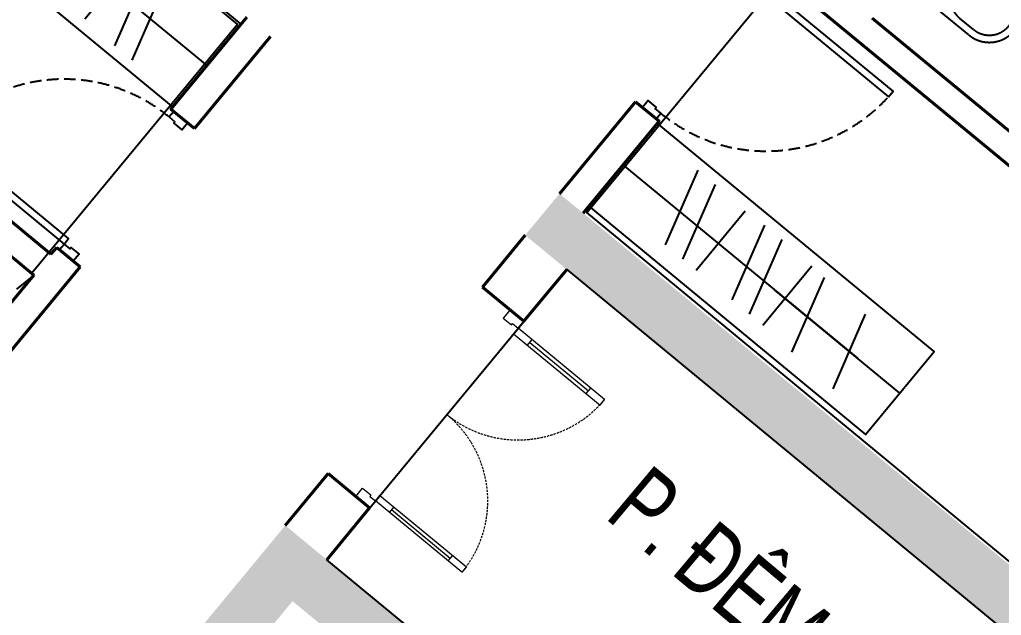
# Model space of a CAD drawing. Header units: millimetres. Extents: x -361675616 to 361246347, y -284141842 to 284396604.
# Drawn here: x -101543 to -96072, y 88168 to 91492 of the extents above; entities that cross this region are included whole.
import ezdxf
from ezdxf.enums import TextEntityAlignment as Align
from ezdxf.xclip import XClip

# ---------------------------------------------------------------- set-up
doc = ezdxf.new("R2010")
doc.units = ezdxf.units.MM
doc.header["$LTSCALE"] = 100
doc.header["$MEASUREMENT"] = 0
doc.header["$XCLIPFRAME"] = 0
for name, pattern in [('HIDDEN', [0.375, 0.25, -0.125]), ('TYPICAL 2 +1 BEDROOM FRONT$0$DASHED2', [9.524999999999999, 6.35, -3.175]), ('Xref_NT1+NT2_MBDV Cot vach_220729$0$HIDDEN2', [0.1875, 0.125, -0.0625])]:
    doc.linetypes.add(name, pattern=pattern)
for name, color, linetype in [('A-ANNO-ROOM', 50, 'Continuous'), ('A-FURNITURE', 251, 'Continuous'), ('A-UNIT', 1, 'Continuous'), ('dien tich thong thuy', 3, 'Continuous'), ('KT-Khuat', 9, 'HIDDEN'), ('TYPICAL 2 +1 BEDROOM FRONT$0$A-_DOOR----_E-', 32, 'Continuous'), ('Xref_NT1+NT2_MBDV Cot vach_220729$0$ccu12-Hatch', 250, 'Continuous'), ('Xref_NT1+NT2_MBDV Cot vach_220729$0$KT-Text', 7, 'Continuous')]:
    doc.layers.add(name, color=color, linetype=linetype)
for name, color, linetype, lineweight in [('KT-Net cat', 1, 'Continuous', 40), ('KT-Net cua', 87, 'Continuous', 9), ('Xref_NT1+NT2_MBDV Cot vach_220729$0$CUA', 37, 'Continuous', 13)]:
    doc.layers.add(name, color=color, linetype=linetype, lineweight=lineweight)
doc.styles.add('220126_HDN_HBA typical plan$0$211210_HDN_HBA_TYPICAL PLAN CORE OPT 1$0$HBA-Text', font='GOTHIC.TTF')
doc.styles.add('Xref_NT1+NT2_MBDV Cot vach_220729$0$Arial', font='arial.ttf', dxfattribs={"width": 0.7})

# ---------------------------------------------------------------- blocks, each defined once
blk = doc.blocks.new('*U101')
for p, q in [((-1260.000000000004, 525.000000000002), (-1300.000000000004, 525.000000000002)), ((-1280.000000000004, 100.0000000000002), (-1280.000000000004, 525.000000000002)), ((-90.00000000000001, 525.0000000000018), (-50.00000000000001, 525.0000000000018)), ((-70, 100), (-70.00000000000001, 525.0000000000018)), ((-1260.000000000004, 100.0000000000002), (-1300.000000000004, 100.0000000000002)), ((-90, 100), (-50, 100))]:
    blk.add_line(p, q)
for points in [[(-1300.000000000004, 1.776356839400256e-13), (-1260.000000000004, 1.776356839400256e-13), (-1260.000000000004, 625.000000000002), (-1300.000000000004, 625.000000000002)], [(-50, 0), (-90, 0), (-90.00000000000001, 625.0000000000018), (-49.99999999999979, 625.0000000000018)], [(-1350.000000000004, -99.99999998255878), (-1290.000000000004, -99.99999998255875), (-1290.000000000004, -39.99999999999982), (-1300.000000000004, -39.99999999999982), (-1300.000000000004, 1.776356839400256e-13), (-1350.000000000004, 2.060573933704296e-13)], [(0, -99.99999998255892), (-60, -99.99999998255889), (-60, -40), (-50, -40), (-50, 0), (0, 0)]]:
    blk.add_lwpolyline(points, close=True)
at = {"linetype": 'Xref_NT1+NT2_MBDV Cot vach_220729$0$HIDDEN2'}
for centre, radius, start, end in [((-1300.000000001013, -1.091216006443577e-09), 625.00000000124, 7.016709298534867e-15, 89.99996073224838), ((-49.99999999983451, -2.645705876602741e-10), 625.000000000419, 90.00003926775162, 180)]:
    blk.add_arc(centre, radius, start, end, dxfattribs=at)
blk = doc.blocks.new('qweewe')
for p, q in [((-226617.649540008, -3043559.718917042, 0.0008727778800783348), (-226617.6495399146, -3043199.718917044, 0.0008727778800783348)), ((-226142.6495399146, -3043199.718917163, 0.0008727778800783348), (-226617.6495399146, -3043199.718917044, 0.0008727778800783348)), ((-226467.6495400079, -3043559.718917079, 0.0008727778800783348), (-226467.6495399145, -3043199.718917081, 0.0008727778800783348)), ((-226142.649539925, -3043239.718917165, 0.0008727778800783348), (-226242.649539925, -3043239.718917139, 0.0008727778800783348)), ((-226142.6495399976, -3043519.718917165, 0.0008727778800783348), (-226242.6495399976, -3043519.718917141, 0.0008727778800783348)), ((-226142.649540008, -3043559.718917165, 0.0008727778800783348), (-226617.649540008, -3043559.718917042, 0.0008727778800783348))]:
    blk.add_line(p, q)
for centre, radius, start, end in [((-226142.6495399613, -3043379.718917165, 0.0008727778800783348), 179.9999999999927, 269.9999999833247, 89.99999998332474), ((-226242.6495399613, -3043379.718917141, 0.0008727778800783348), 139.9999999999927, 89.99999998332474, 269.9999999833247), ((-226142.6495399613, -3043379.718917165, 0.0008727778800783348), 139.9999999999927, 269.9999999833247, 89.99999998332474)]:
    blk.add_arc(centre, radius, start, end)
blk = doc.blocks.new('*U51')
at = {"layer": 'TYPICAL 2 +1 BEDROOM FRONT$0$A-_DOOR----_E-'}
for points in [[(79.99999999912372, 920), (39.9999999991237, 920), (39.99999999912325, 0), (79.99999999912325, 0)], [(0, 0), (0, 0), (0, 0), (39.99999999912325, 0), (39.99999999912325, -42), (49.99999999912689, -42), (49.99999999912689, -100), (0, -100), (0, -100), (0, -100)], [(1000, 0), (1000, 0), (1000, 0), (960.0000000008731, 0), (960.0000000008731, -42), (950.0000000008731, -42), (950.0000000008731, -100), (1000, -100), (1000, -100), (1000, -100)]]:
    blk.add_lwpolyline(points, close=True, dxfattribs=at)
at = {"layer": 'TYPICAL 2 +1 BEDROOM FRONT$0$A-_DOOR----_E-', "color": 8, "linetype": 'TYPICAL 2 +1 BEDROOM FRONT$0$DASHED2', "ltscale": 0.1}
blk.add_arc((39.99999999912325, 0), 920.0000000017498, 0, 90, dxfattribs=at)
blk = doc.blocks.new('Hotel Module')
at = {"layer": 'A-FURNITURE'}
for p, q in [((499.9891728664152, -1866.064524328074, 1.32185813727162e-09), (500.0002424994964, -170.0044834779401, 1.32185813727162e-09)), ((305.7271338588107, -637.8422030876973, -0.1498657774161136), (742.6212902515836, -512.3685096389381, -0.1498657774161133)), ((305.7263149208084, -763.3187479877379, -0.1498657774161134), (742.6204713097613, -637.8450545461965, -0.1498657774161136)), ((305.725693669061, -858.5053769310471, -0.1498657774161133), (733.9642658624434, -858.5081718990696, -0.1498657774161133)), ((305.7239882702415, -1119.801207182696, -0.1498657774161136), (742.6181446666451, -994.3275137410965, -0.1498657774161135)), ((305.723169328543, -1245.277752089954, -0.1498657774161133), (742.6173257156333, -1119.804058640933, -0.1498657774161137)), ((499.9916451125609, -2170.000567463983, 1.32185813727162e-09), (499.9930888469898, -1266.068442273798, 1.32185813727162e-09)), ((305.7225480711786, -1340.464381027792, -0.1498657774161135), (733.9611202700471, -1340.467175997619, -0.1498657774161133)), ((292.743883002513, -1561.139428295166, -0.1498657774161135), (729.6380393951258, -1435.665734849754, -0.1498657774161135)), ((281.546012384737, -1868.435513347154, 1.32185813727162e-09), (718.440168779227, -1742.961819903809, 1.321858137705301e-09))]:
    blk.add_line(p, q, dxfattribs=at)
at = {"layer": 'A-FURNITURE', "elevation": 1.321848236771062e-09}
blk.add_lwpolyline([(200.0004055032623, -170.0025254765642), (199.98568996416, -2169.998609456932), (799.9853639676585, -2170.002525469143), (800.0000795031228, -170.0064414755034)], close=True, dxfattribs=at)
at = {"layer": 'KT-Khuat', "ltscale": 5, "elevation": 0.003657298704813498}
blk.add_lwpolyline([(2015.163674367788, -169.9955327843782), (4199.760739334379, -619.9982953730505)], dxfattribs=at)
at = {"layer": 'KT-Net cat'}
for p, q in [((1815.162531004076, -169.9982972564758), (1815.16253155181, 0.001738849096000195)), ((4199.987169034401, 0.00171119678998366, -2.199191523116414e-08), (1815.162570214714, 0.001702743553323671, -0.0447357792765899)), ((149.695821975889, -0.002524086070479825, 0.003657300027069153), (815.1625315592537, -0.002541160094551742, -0.0447357792765898)), ((1865.16253100404, -169.9982969649718), (1815.162531004076, -169.9982972564758)), ((1865.162531004076, -2354.905466405849), (1865.16253100396, -169.9982509081892)), ((4199.760832263943, -169.9982833489194), (2015.162531005852, -169.9982960900234)), ((2015.162531005837, -169.9982960898196), (2015.162531005866, -619.9982953644649)), ((2015.162531005859, -719.9982953644067), (2015.162531005917, -2354.905512752011)), ((85.00231740503659, -2499.999924721109, 1.321858349775246e-09), (85.00936232104141, -10100.00319873763, 1.321858838967266e-09))]:
    blk.add_line(p, q, dxfattribs=at)
blk.add_lwpolyline([(149.736118893743, -170.0025240869436), (815.1625310129311, -170.0025411600363), (815.1625315592828, 0.005887257750146091)], dxfattribs=at)
at = {"layer": 'A-FURNITURE', "rotation": 270.0009617747954}
blk.add_blockref('qweewe', (3045848.685515605, -227286.5634756674, -0.0008727778803206288), dxfattribs=at)
at = {"layer": 'KT-Net cua', "rotation": 179.999764382085}
blk.add_blockref('*U51', (1815.162325612189, -149.9982250546745, -0.04473577927658277), dxfattribs=at)
blk = doc.blocks.new('A$C418F5BC8')
at = {"layer": 'A-ANNO-ROOM', "insert": (648.1133449638728, 1090.790118377889), "char_height": 600, "attachment_point": 2, "rotation": 50.44882673977027, "style": '220126_HDN_HBA typical plan$0$211210_HDN_HBA_TYPICAL PLAN CORE OPT 1$0$HBA-Text'}
blk.add_mtext_dynamic_manual_height_columns('SL-S', width=722857412.8743668, gutter_width=9765.624999999996, heights=[0], dxfattribs=at)
blk = doc.blocks.new('A$C2A6C5140')
at = {"layer": 'A-ANNO-ROOM', "insert": (731.4497625969816, 1190.0169191678, 0.0003277973379295924), "char_height": 600, "attachment_point": 2, "rotation": 50.44882673977027, "style": '220126_HDN_HBA typical plan$0$211210_HDN_HBA_TYPICAL PLAN CORE OPT 1$0$HBA-Text'}
blk.add_mtext_dynamic_manual_height_columns('2-BR', width=722857412.8743668, gutter_width=9765.624999999996, heights=[0], dxfattribs=at)
blk = doc.blocks.new('A$C5388591E')
at = {"layer": 'A-ANNO-ROOM', "insert": (894.3001998505497, 842.1987865094561, 0.0004622000541105721), "char_height": 600, "attachment_point": 2, "rotation": 1.4064704596368105, "style": '220126_HDN_HBA typical plan$0$211210_HDN_HBA_TYPICAL PLAN CORE OPT 1$0$HBA-Text'}
blk.add_mtext_dynamic_manual_height_columns('3-BR', width=722857412.8743668, gutter_width=9765.624999999996, heights=[0], dxfattribs=at)
blk = doc.blocks.new('A$C21AF0CCA')
at = {"layer": 'A-ANNO-ROOM', "insert": (1197.56892258345, 814.6835720778872), "char_height": 600, "attachment_point": 2, "rotation": 0.10542954816276216, "style": '220126_HDN_HBA typical plan$0$211210_HDN_HBA_TYPICAL PLAN CORE OPT 1$0$HBA-Text'}
blk.add_mtext_dynamic_manual_height_columns('1-BR+', width=722857412.8743668, gutter_width=9765.624999999996, heights=[0], dxfattribs=at)

msp = doc.modelspace()

# ---------------------------------------------------------------- hatches: boundary and pattern name
at = {"layer": 'Xref_NT1+NT2_MBDV Cot vach_220729$0$ccu12-Hatch', "ltscale": 0.5}
h = msp.add_hatch(dxfattribs=at)
h.set_pattern_fill('VATLIEU04', color=256, scale=50, angle=45, pattern_type=2)
h.set_pattern_definition([(94.99999999999984, (-1153005.893971326, 53036.63209459306), (275.7759995861103, 231.4035394059837), [37.49999999999999, -412.4999999999999]), (40.00000000000002, (-1153005.893971326, 53036.63209459306), (-314.996083695443, 216.8840747990137), [30, -330]), (145.4514, (-1152982.912640312, 53055.91572383096), (-39.21973430971335, 448.287641099735), [31.870095, -350.571056]), (91.18419999999934, (-1153076.604649444, 53107.34277271171), (435.8465000455986, 318.8068825982365), [56.24999999999995, -618.7499999999992]), (141.6356, (-1153040.284091244, 53133.90998999745), (-13.94950748652536, 674.8558447021788), [47.805144, -525.8565]), (36.18420000000004, (-1153076.604649444, 53107.34277271171), (-13.95003443662637, 674.855833957623), [45, -495]), (66, (-1153023.571640855, 53125.02044224138), (353.3857860571512, 68.691238233885), [37.49999999999963, -412.499999999997]), (11.00000000000003, (-1153023.571640855, 53125.02044224138), (-170.3542965309771, 342.4042176993831), [30, -330]), (116.4514, (-1152994.122821661, 53130.74469331306), (183.0318085066423, 411.0953098697152), [31.870095, -350.571056]), (82.50000000000001, (-1153005.893971326, 53036.63209459306), (-113.3965926531701, 121.9949088062736), [0, -325.999999999997, 0, -334.999999999997, 0, -331.249999999997]), (52.49999999999999, (-1153005.893971326, 53036.63209459306), (-46.43647110123004, 232.4547249501817), [0, -191, 0, -318.5, 0, -126.25]), (12.5, (-1153084.736377428, 52957.78968849077), (196.709083659603, 180.7603809074303), [0, -125, 0, -390, 0, -517.5]), (2.499999999999997, (-1153120.091716487, 52922.43434943144), (170.7949915992331, 241.5799034369745), [0, -162.5, 0, -259, 0, -367.5]), (90, (-1153005.893971326, 53036.63209459306), (-212.5, 0), []), (90, (-1153049.204261673, 53079.94238494075), (-212.5, 0), [])])
h.paths.add_polyline_path([(-100022.5256455455, 88247.60676292966), (-101678.1202010983, 86242.86072723728), (-99673.37423321282, 84587.26622768166), (-98017.77967766023, 86592.01226337414), (-98480.41331039768, 86974.07248942732), (-98289.38316937236, 87205.38933969954), (-97595.43268636268, 86632.29897262095), (-98041.16968194002, 86092.55965519673), (-92952.19890843568, 81889.89649688161), (-91169.25092553257, 84048.8537660893), (-98725.60136724802, 90289.17170582927), (-98534.5712262227, 90520.48855610145), (-90746.90393400591, 84089.14047514695), (-92911.91219925744, 81467.54950550091), (-98232.19982296534, 85861.24280492455), (-99633.08752396193, 84164.91923638892), (-102100.4671923693, 86202.57401796855), (-100062.8126395595, 88669.95340744552), (-99831.49578928723, 88478.92326642023), (-99831.49550452063, 88478.92361320177), (-99291.7561872185, 88033.18661747602), (-99482.78632824382, 87801.86976720387)])

# ---------------------------------------------------------------- linework, layer by layer
at = {"layer": 'Defpoints', "ltscale": 0.5, "elevation": -2.232290451789986e-10}
msp.add_lwpolyline([(-99831.49550452063, 88478.92361320177), (-98494.28451706146, 90098.14156487476), (-95911.24644051961, 87964.97172438762), (-96898.21532017834, 86769.85908234483), (-97360.84902549072, 87151.91935862214), (-97711.09111679139, 86727.81404750445)], close=True, dxfattribs=at)
at = {"layer": 'KT-Net cat'}
for p, q in [((-98964.389553996, 90000.02664486898), (-98725.6024483695, 90289.17201670751)), ((-98733.0727037238, 89808.99650384365), (-98964.389553996, 90000.026644869)), ((-99592.70833833778, 88768.07067761883), (-99824.02518860996, 88959.10081864416)), ((-99831.51497951109, 88478.90165034491), (-99592.70833833778, 88768.07067761885))]:
    msp.add_line(p, q, dxfattribs=at)

# ---------------------------------------------------------------- block references
at = {"layer": 'Xref_NT1+NT2_MBDV Cot vach_220729$0$CUA', "xscale": -1, "rotation": 230.4488274522181}
msp.add_blockref('*U101', (-98733.07219997834, 89808.99550751361), dxfattribs=at)

# ---------------------------------------------------------------- texts
at = {"layer": 'Xref_NT1+NT2_MBDV Cot vach_220729$0$KT-Text', "extrusion": (-2.6073910528867e-08, 7.739907763181748e-08, 0.9999999999999968), "style": 'Xref_NT1+NT2_MBDV Cot vach_220729$0$Arial', "width": 0.7}
msp.add_text('P. ĐỆM', height=400, rotation=319.9999999989341, dxfattribs=at).set_placement((-97772.78926213269, 88282.30096686484, 0.009382287402199376), align=Align.CENTER)

# ---------------------------------------------------------------- next in the draw order: block references
at = {"layer": 'A-UNIT', "rotation": 230.4487736261904}
msp.add_blockref('Hotel Module', (-100049.8260237811, 91512.45790241068, -1.5453350997492e-09), dxfattribs=at)
at = {"layer": 'A-UNIT'}
ref = msp.add_blockref('Hotel Module', (-98629.97768295888, 90404.95558262055, -0.003657300250163677), dxfattribs=dict(at, rotation=50.4488190008494))
XClip(ref).set_block_clipping_path([(4202.185600529527, -10699.259777550993), (4177.559178761352, 739.2015927573084), (149.69582136047393, 5.003936615423299), (149.8355527585154, -10699.996115574206)])

# ---------------------------------------------------------------- next in the draw order: linework, layer by layer
at = {"layer": 'dien tich thong thuy'}
for points, elevation in [([(-108063.3250647034, 97332.70198144746), (-107138.060009848, 96568.57743609142), (-106810.1223519152, 96965.68359494828), (-102052.7088649673, 93036.82152348226), (-102125.9380437902, 92948.1492418926), (-100329.3813605152, 91464.48095802871), (-101475.6660816463, 90076.45540048766), (-101464.1002322381, 90066.90383741476), (-102855.4826808239, 88382.08769754019), (-103279.5626036516, 88732.31080485684), (-103209.3081396741, 88817.39525803617), (-105854.026140435, 91001.51505797081), (-105860.3332306404, 90993.87788660645), (-110282.0932446723, 94646.02896054056)], -1.545351296189026e-09), ([(-90902.61449861748, 84238.24396540616), (-91804.74123906874, 84983.25705705503), (-91804.75159188383, 84983.24485315928), (-93755.52142165246, 86594.26392114298), (-93755.82270319865, 86593.89879136388), (-96585.60166154965, 88930.84781365476), (-96585.39645887021, 88931.05766114777), (-98381.95314214507, 90414.72594501179), (-97204.14624768641, 91840.95977229254), (-97215.71209709463, 91850.51133536543), (-95824.3200636229, 93535.32749520506), (-95400.24014079524, 93185.10438788838), (-95470.39229718928, 93100.1554665753), (-92825.67429642868, 90916.03566664046), (-92819.36720622325, 90923.67283800484), (-88397.60719219164, 87271.52176407033)], -1.545350546585197e-09)]:
    msp.add_lwpolyline(points, close=True, dxfattribs=dict(at, elevation=elevation))
at = {"layer": 'KT-Net cat'}
for p, q in [((-98733.07270372382, 89808.99650384368), (-98494.28559809731, 90098.1418756822)), ((-100062.8318297833, 88669.93179137023), (-99824.02518860996, 88959.10081864415))]:
    msp.add_line(p, q, dxfattribs=at)

# ---------------------------------------------------------------- next in the draw order: block references
at = {"layer": 'A-ANNO-ROOM'}
for p in [(-189530.7069264457, 172460.371857256, 5.460855537377236e-05), (-190889.2165836156, 167537.1358825558, 5.460855537377236e-05), (-200792.6048307914, 136225.8008255112, 5.461079910308954e-05)]:
    msp.add_blockref('A$C21AF0CCA', p, dxfattribs=at)
at = {"layer": 'dien tich thong thuy'}
for name, p in [('A$C418F5BC8', (-193627.8332148665, 162535.8262730713, 9.919419487628366e-05)), ('A$C418F5BC8', (-196423.0946702335, 158761.0613374173, 4.458552763712727e-05)), ('A$C2A6C5140', (-184324.1430110714, 156728.0149816945, 9.919419487628366e-05)), ('A$C418F5BC8', (-197159.0469856003, 154394.2669833445, 4.458552763712727e-05)), ('A$C418F5BC8', (-196884.0167786681, 150046.204543676, 4.458552763712727e-05)), ('A$C2A6C5140', (-186961.9323272624, 149139.8789736559, 9.919419487628366e-05)), ('A$C418F5BC8', (-198454.1163311225, 145455.9680739344, 9.919419487628366e-05)), ('A$C418F5BC8', (-199747.9958968313, 141469.2998190825, 4.458552763712727e-05)), ('A$C2A6C5140', (-189508.6406398182, 140127.2670308392, 9.919419487628366e-05)), ('A$C2A6C5140', (-191916.6485208535, 131438.3902857853, 4.458552763712727e-05)), ('A$C2A6C5140', (-194202.4980069638, 124603.3394083548, 4.458552763712727e-05)), ('A$C2A6C5140', (-196141.1504808805, 116842.4965355621, 9.919419487628366e-05)), ('A$C5388591E', (-189972.9039226725, 179563.5512734677, 4.458570785358675e-05)), ('A$C5388591E', (-206737.6566015921, 115340.5219298684, 9.91946273371655e-05))]:
    msp.add_blockref(name, p, dxfattribs=at)

doc.saveas('drawing.dxf')
